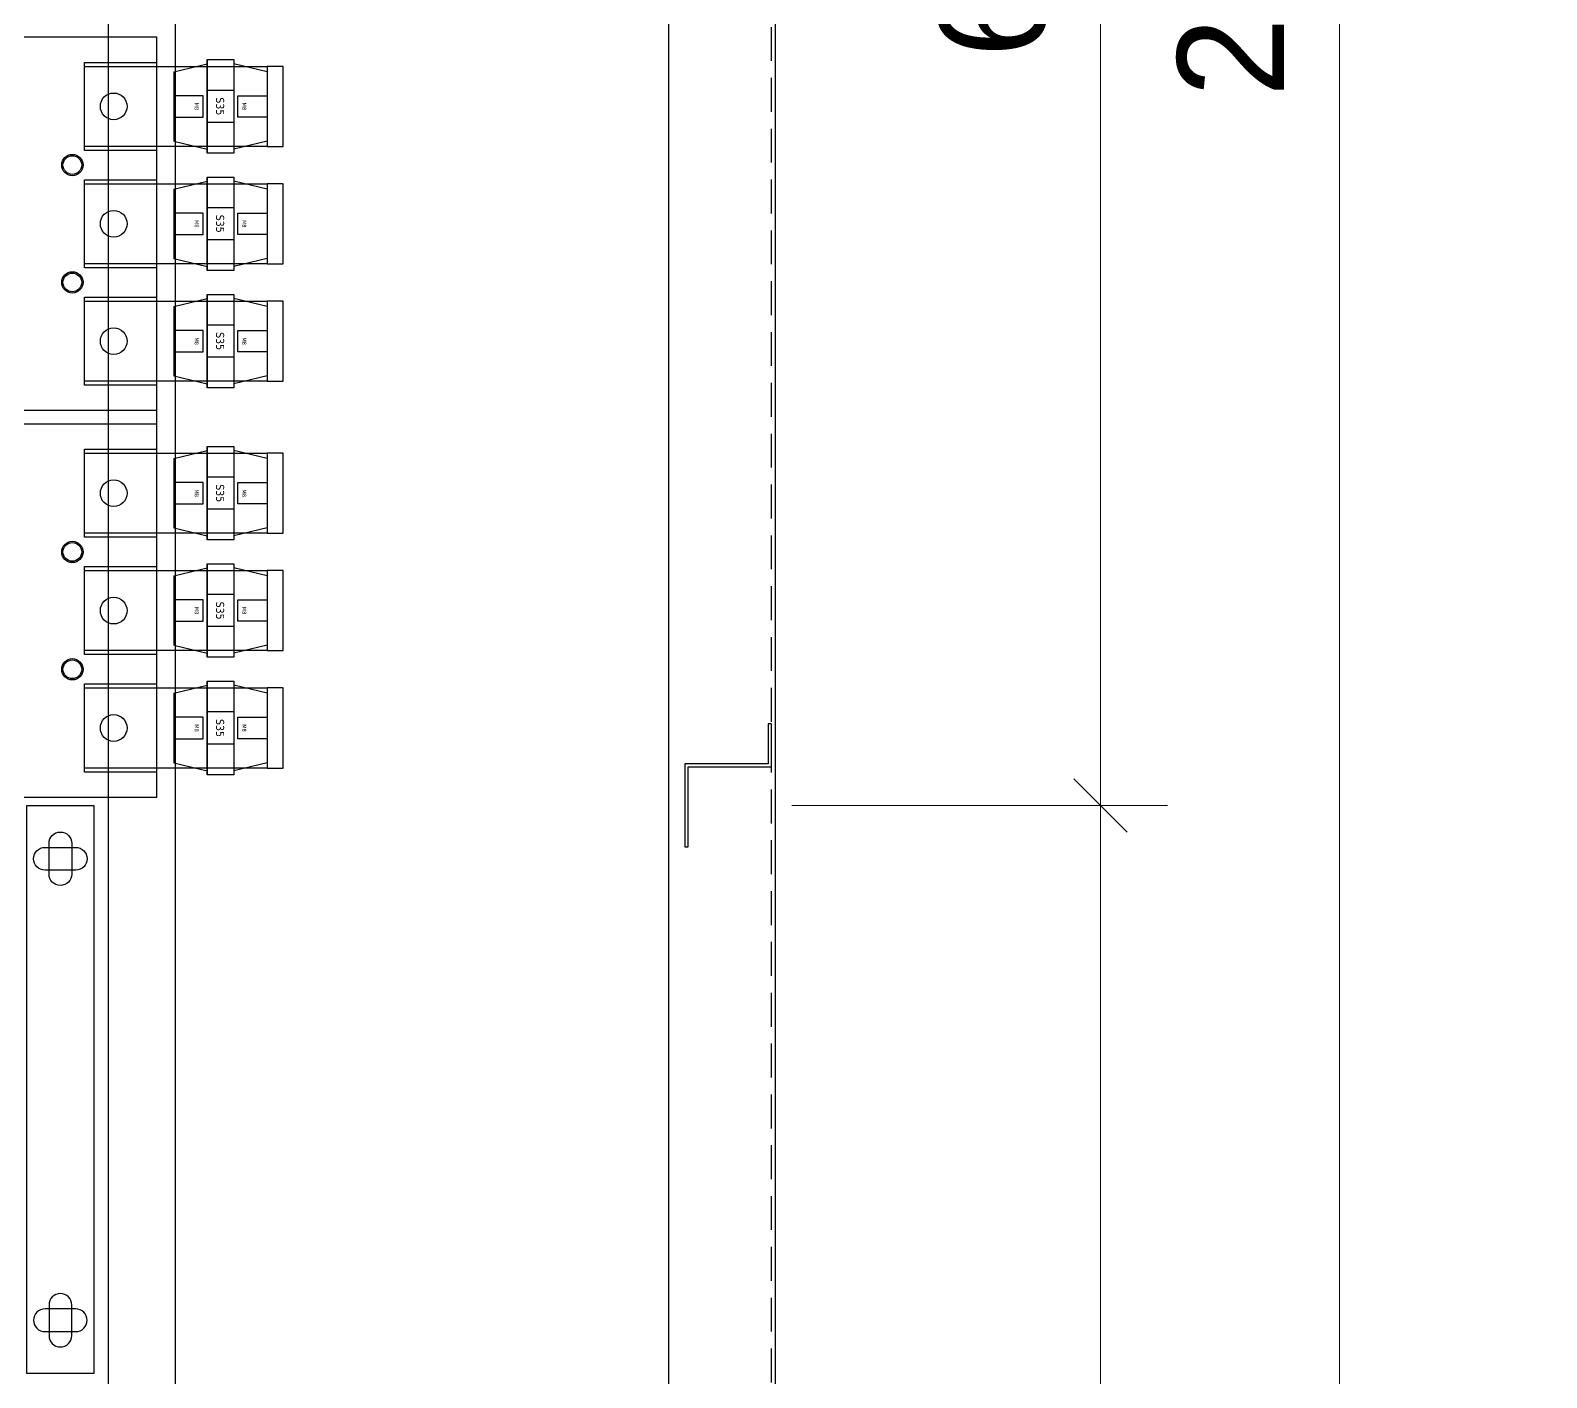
# Model space of a CAD drawing. Header units: millimetres. Extents: x 0 to 5940, y 0 to 4200.
# Drawn here: x 3555 to 4123, y 2462 to 2967 of the extents above; entities that cross this region are included whole.
import ezdxf

# ---------------------------------------------------------------- set-up
doc = ezdxf.new("R2010")
doc.units = ezdxf.units.MM
doc.linetypes.add('HIDDENX2', pattern=[19.05, 12.7, -6.35])
doc.layers.add('CNC', color=7, linetype='Continuous')
doc.layers.add('DIM', color=253, linetype='Continuous')
doc.styles.add('Arial', font='arial.ttf')
doc.dimstyles.new('Dim-40', dxfattribs={"dimtxt": 40, "dimasz": 20, "dimexe": 25, "dimexo": 40, "dimgap": 20, "dimtad": 1, "dimdec": 0, "dimtxsty": 'Standard', "dimblk": 'OBLIQUE', "dimcen": 15, "dimclrd": 5, "dimclre": 5, "dimclrt": 3, "dimazin": 3, "dimtfac": 1, "dimtdec": 0, "dimtmove": 0, "dimatfit": 3, "dimldrblk": 'ARCHTICK', "dimlwd": 9, "dimlwe": 9})

# ---------------------------------------------------------------- blocks, each defined once
blk = doc.blocks.new('*D1')
at = {"color": 0, "linetype": 'ByBlock', "lineweight": -2}
for p, q in [((4055.47, 3991.59), (4035.47, 4011.59)), ((4035.47, 2011.59), (4055.47, 1991.59))]:
    blk.add_line(p, q, dxfattribs=at)
at = {"layer": 'Defpoints', "color": 0, "transparency": 16777216}
for p in [(4166.28, 4001.59), (4045.47, 2001.59), (4166.28, 2001.59)]:
    blk.add_point(p, dxfattribs=at)
at = {"layer": 'DIM', "color": 5, "lineweight": 9, "transparency": 16777216}
for p, q in [((4126.28, 4001.59), (4020.47, 4001.59)), ((4045.47, 4001.59), (4045.47, 2001.59)), ((4126.28, 2001.59), (4020.47, 2001.59))]:
    blk.add_line(p, q, dxfattribs=at)
at = {"layer": 'DIM', "color": 3, "transparency": 16777216, "insert": (4005.04, 3001.59), "char_height": 40, "attachment_point": 5, "rotation": 90}
blk.add_mtext('2000', dxfattribs=at)
blk = doc.blocks.new('_ArchTick')
at = {"color": 0, "const_width": 0.15}
blk.add_lwpolyline([(-0.5, -0.5), (0.5, 0.5)], dxfattribs=at)
blk = doc.blocks.new('_Oblique')
at = {"color": 0, "linetype": 'ByBlock', "lineweight": -2}
blk.add_line((-0.5, -0.5), (0.5, 0.5), dxfattribs=at)
blk = doc.blocks.new('nxm-400-630-1')
at = {"color": 7}
for p, q in [((29465.06, -129525.93), (29605.06, -129525.93)), ((29510.06, -129600.93), (29560.06, -129600.93)), ((29494.06, -129652.93), (29500.06, -129646.93)), ((29500.06, -129652.93), (29494.06, -129646.93)), ((29465.06, -129675.93), (29605.06, -129675.93))]:
    blk.add_line(p, q, dxfattribs=at)
for points in [[(29465.06, -129472.43), (29605.06, -129472.43), (29605.06, -129729.43), (29465.06, -129729.43)], [(29510.06, -129554.93), (29560.06, -129554.93), (29560.06, -129646.93), (29510.06, -129646.93)], [(29510.06, -129594.43), (29560.06, -129594.43), (29560.06, -129607.43), (29510.06, -129607.43)], [(29494.06, -129652.93), (29500.06, -129652.93), (29500.06, -129646.93), (29494.06, -129646.93)]]:
    blk.add_lwpolyline(points, close=True, dxfattribs=at)
at = {"color": 1}
for points in [[(29474.56, -129472.43), (29507.56, -129472.43), (29507.56, -129499.43), (29474.56, -129499.43)], [(29474.56, -129729.43), (29507.56, -129729.43), (29507.56, -129702.43), (29474.56, -129702.43)]]:
    blk.add_lwpolyline(points, close=True, dxfattribs=at)
at = {"color": 2}
for points in [[(29518.56, -129472.43), (29551.56, -129472.43), (29551.56, -129499.43), (29518.56, -129499.43)], [(29518.56, -129729.43), (29551.56, -129729.43), (29551.56, -129702.43), (29518.56, -129702.43)]]:
    blk.add_lwpolyline(points, close=True, dxfattribs=at)
at = {"color": 5}
for points in [[(29562.56, -129472.43), (29595.56, -129472.43), (29595.56, -129499.43), (29562.56, -129499.43)], [(29562.56, -129729.43), (29595.56, -129729.43), (29595.56, -129702.43), (29562.56, -129702.43)]]:
    blk.add_lwpolyline(points, close=True, dxfattribs=at)
at = {"color": 1}
for centre in [(29491.06, -129488.43), (29491.06, -129713.43)]:
    blk.add_circle(centre, 5, dxfattribs=at)
at = {"color": 2}
for centre in [(29535.06, -129488.43), (29535.06, -129713.43)]:
    blk.add_circle(centre, 5, dxfattribs=at)
at = {"color": 5}
for centre in [(29579.06, -129488.43), (29579.06, -129713.43)]:
    blk.add_circle(centre, 5, dxfattribs=at)
at = {"color": 7}
for centre in [(29513.06, -129503.93), (29557.06, -129503.93), (29513.06, -129697.93), (29557.06, -129697.93)]:
    blk.add_circle(centre, 3.5, dxfattribs=at)
at = {"color": 7, "char_height": 6, "width": 25.6029, "attachment_point": 5, "style": 'Arial'}
for s, insert in [('CHINT', (29482.99, -129535.33)), ('NXM-400S\\PNXM-630S', (29535.06, -129662.43))]:
    blk.add_mtext(s, dxfattribs=dict(at, insert=insert))
blk = doc.blocks.new('su35-1')
at = {"color": 1}
for p, q in [((-13, 35), (-16, 22.5)), ((-13, 35), (13, 35)), ((13, 35), (16, 22.5)), ((-17.5, 12.5), (-17.5, 22.5)), ((-17.5, 22.5), (17.5, 22.5)), ((-16, 22.5), (16, 22.5)), ((-6, 22.5), (-6, 12.5)), ((6, 22.5), (6, 12.5)), ((17.5, 22.5), (17.5, 12.5)), ((-17.5, 12.5), (17.5, 12.5)), ((17.5, 12.5), (-17.5, 12.5)), ((-16, 12.5), (16, 12.5)), ((-13, 0), (-16, 12.5)), ((13, 0), (16, 12.5)), ((-13, 0), (13, 0))]:
    blk.add_line(p, q, dxfattribs=at)
for points in [[(-4, 35), (4, 35), (4, 24), (-4, 24)], [(-4, 0), (4, 0), (4, 11), (-4, 11)]]:
    blk.add_lwpolyline(points, close=True, dxfattribs=at)
at = {"color": 1, "width": 30.0978, "attachment_point": 5}
for s, insert, char_height in [('{\\fTahoma|b0|i0|c0|p34;M8}', (0, 26.4), 1.5), ('{\\fTahoma|b0|i0|c0|p34;S35}', (0, 17.34), 3), ('{\\fTahoma|b0|i0|c0|p34;M8}', (0, 8.6), 1.5)]:
    blk.add_mtext(s, dxfattribs=dict(at, insert=insert, char_height=char_height))
blk = doc.blocks.new('*D26')
at = {"color": 0, "linetype": 'ByBlock', "lineweight": -2}
for p, q in [((3966, 3316.59), (3946, 3336.59)), ((3946, 2686.59), (3966, 2666.59))]:
    blk.add_line(p, q, dxfattribs=at)
at = {"layer": 'Defpoints', "color": 0, "transparency": 16777216}
for p in [(3800.22, 3326.59), (3800.22, 2676.59), (3956, 2676.59)]:
    blk.add_point(p, dxfattribs=at)
at = {"layer": 'DIM', "color": 5, "lineweight": 9, "transparency": 16777216}
for p, q in [((3840.22, 3326.59), (3981, 3326.59)), ((3956, 3326.59), (3956, 2676.59)), ((3840.22, 2676.59), (3981, 2676.59))]:
    blk.add_line(p, q, dxfattribs=at)
at = {"layer": 'DIM', "color": 3, "transparency": 16777216, "insert": (3915.57, 3001.59), "char_height": 40, "attachment_point": 5, "rotation": 90}
blk.add_mtext('650', dxfattribs=at)
blk = doc.blocks.new('*D27')
at = {"color": 0, "linetype": 'ByBlock', "lineweight": -2}
for p, q in [((3966, 2666.59), (3946, 2686.59)), ((3946, 2061.59), (3966, 2041.59))]:
    blk.add_line(p, q, dxfattribs=at)
at = {"layer": 'Defpoints', "color": 0, "transparency": 16777216}
for p in [(3800.22, 2676.59), (3800.22, 2051.59), (3956, 2051.59)]:
    blk.add_point(p, dxfattribs=at)
at = {"layer": 'DIM', "color": 5, "lineweight": 9, "transparency": 16777216}
for p, q in [((3840.22, 2676.59), (3981, 2676.59)), ((3956, 2676.59), (3956, 2051.59)), ((3840.22, 2051.59), (3981, 2051.59))]:
    blk.add_line(p, q, dxfattribs=at)
at = {"layer": 'DIM', "color": 3, "transparency": 16777216, "insert": (3915.57, 2364.09), "char_height": 40, "attachment_point": 5, "rotation": 90}
blk.add_mtext('625', dxfattribs=at)
blk = doc.blocks.new('ovan8.5x20')
at = {"layer": 'CNC', "color": 2, "lineweight": -3}
for p, q in [((5.75, 4.25), (-5.75, 4.25)), ((-5.75, -4.25), (5.75, -4.25))]:
    blk.add_line(p, q, dxfattribs=at)
for centre, start, end in [((-5.75, 0), 90, 270), ((5.75, 0), 270, 90)]:
    blk.add_arc(centre, 4.25, start, end, dxfattribs=at)

msp = doc.modelspace()

# ---------------------------------------------------------------- linework, layer by layer
at = {"color": 7}
msp.add_lwpolyline([(3834.12, 4001.59), (2834.12, 4001.59), (2834.12, 2001.59), (3834.12, 2001.59)], close=True, dxfattribs=at)
at = {"color": 7, "linetype": 'HIDDENX2'}
msp.add_lwpolyline([(3832.62, 4000.09), (2835.62, 4000.09), (2835.62, 2003.09), (3832.62, 2003.09)], close=True, dxfattribs=at)
at = {"color": 4}
msp.add_lwpolyline([(3794.12, 3961.59), (2874.12, 3961.59), (2874.12, 2041.59), (3794.12, 2041.59)], close=True, dxfattribs=at)
at = {"color": 8}
for points in [[(3584.12, 3281.59), (3609.12, 3281.59), (3609.12, 2164.09), (3584.12, 2164.09)], [(3801.42, 2660.99), (3801.42, 2690.99), (3832.62, 2690.99), (3832.62, 2707.19), (3831.42, 2707.19), (3831.42, 2692.19), (3800.22, 2692.19), (3800.22, 2660.99)], [(3553.62, 2676.59), (3578.62, 2676.59), (3578.62, 2463.59), (3553.62, 2463.59)]]:
    msp.add_lwpolyline(points, close=True, dxfattribs=at)
at = {"color": 2}
for points in [[(3345.12, 2964.59), (3602.12, 2964.59), (3602.12, 2679.59), (3345.12, 2679.59)], [(3643.62, 2909.59), (3643.62, 2879.59), (3575.12, 2879.59), (3575.12, 2909.59)], [(3643.62, 2879.59), (3649.62, 2879.59), (3649.62, 2909.59), (3643.62, 2909.59)], [(3643.62, 2764.59), (3643.62, 2734.59), (3575.12, 2734.59), (3575.12, 2764.59)], [(3643.62, 2734.59), (3649.62, 2734.59), (3649.62, 2764.59), (3643.62, 2764.59)]]:
    msp.add_lwpolyline(points, close=True, dxfattribs=at)
at = {"color": 1}
for points in [[(3643.62, 2953.59), (3643.62, 2923.59), (3575.12, 2923.59), (3575.12, 2953.59)], [(3643.62, 2923.59), (3649.62, 2923.59), (3649.62, 2953.59), (3643.62, 2953.59)], [(3643.62, 2808.59), (3643.62, 2778.59), (3575.12, 2778.59), (3575.12, 2808.59)], [(3643.62, 2778.59), (3649.62, 2778.59), (3649.62, 2808.59), (3643.62, 2808.59)]]:
    msp.add_lwpolyline(points, close=True, dxfattribs=at)
at = {"color": 5}
for points in [[(3643.62, 2865.59), (3643.62, 2835.59), (3575.12, 2835.59), (3575.12, 2865.59)], [(3643.62, 2835.59), (3649.62, 2835.59), (3649.62, 2865.59), (3643.62, 2865.59)], [(3643.62, 2720.59), (3643.62, 2690.59), (3575.12, 2690.59), (3575.12, 2720.59)], [(3643.62, 2690.59), (3649.62, 2690.59), (3649.62, 2720.59), (3643.62, 2720.59)]]:
    msp.add_lwpolyline(points, close=True, dxfattribs=at)
at = {"color": 2}
for centre in [(3570.62, 2916.59), (3570.62, 2872.59), (3570.62, 2771.59), (3570.62, 2727.59)]:
    msp.add_circle(centre, 4, dxfattribs=at)

# ---------------------------------------------------------------- block references
at = {"color": 7, "rotation": 270}
for p in [(133074.54, 32429.65), (133074.54, 32284.65)]:
    msp.add_blockref('nxm-400-630-1', p, dxfattribs=at)
at = {"color": 2, "rotation": 270}
for p in [(3608.62, 2938.59), (3608.62, 2894.59), (3608.62, 2850.59), (3608.62, 2793.59), (3608.62, 2749.59), (3608.62, 2705.59)]:
    msp.add_blockref('su35-1', p, dxfattribs=at)
at = {"layer": 'CNC', "lineweight": -3, "xscale": -1, "rotation": 90}
msp.add_blockref('ovan8.5x20', (3566.12, 2656.59), dxfattribs=at)
at = {"layer": 'CNC', "lineweight": -3, "xscale": -1}
msp.add_blockref('ovan8.5x20', (3566.12, 2656.59), dxfattribs=at)
at = {"layer": 'CNC', "lineweight": -3}
for rotation in [90, 180]:
    msp.add_blockref('ovan8.5x20', (3566.12, 2483.59), dxfattribs=dict(at, rotation=rotation))

# ---------------------------------------------------------------- dimensions: what is measured, and where the dimension line sits
at = {"layer": 'DIM', "color": 7}
dim = msp.add_linear_dim(base=(4045.47, 2001.59), p1=(4166.28, 4001.59), p2=(4166.28, 2001.59), angle=90, dimstyle='Dim-40', dxfattribs=at)
dim.commit()
dim.dimension.update_dxf_attribs({"geometry": '*D1', "text_midpoint": (4005.04, 3001.59)})
at = {"layer": 'DIM', "color": 2}
for base, p1, p2, picture, middle in [((3956, 2676.59), (3800.22, 3326.59), (3800.22, 2676.59), '*D26', (3915.57, 3001.59)), ((3956, 2051.59), (3800.22, 2676.59), (3800.22, 2051.59), '*D27', (3915.57, 2364.09))]:
    dim = msp.add_linear_dim(base=base, p1=p1, p2=p2, angle=90, dimstyle='Dim-40', dxfattribs=at)
    dim.commit()
    dim.dimension.update_dxf_attribs({"geometry": picture, "text_midpoint": middle})

doc.saveas('drawing.dxf')
